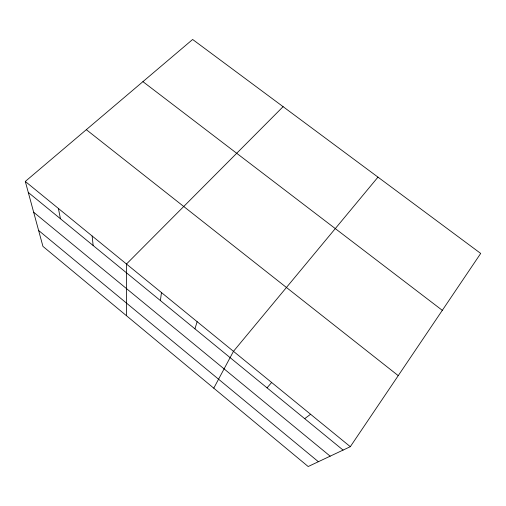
<?xml version="1.0" encoding="UTF-8"?>
<svg xmlns="http://www.w3.org/2000/svg" width="506" height="506" viewBox="0 0 506 506"><rect width="100%" height="100%" fill="white"/><g stroke="black" fill="none" stroke-linecap="round" stroke-linejoin="round"><path stroke-width="0.76" d="M126.405 315.662L126.481 264.024L283.101 106.665M160.389 300.558L161.477 292.582M194.93 328.83L197.131 321.677M213.772 388.172L233.468 351.335L377.976 177.138M350.31 446.684L480.7 253.43L192.641 39.474L25.3 181.445L42.94 246.39L308.179 466.526L350.31 446.684L25.3 181.445M267.041 387.849L271.64 382.485M304.694 418.664L310.583 414.262M142.926 81.649L442.307 310.336M86.324 129.669L398.241 375.642M28.285 192.444L343.081 450.087M33.662 212.235L330.171 456.165M38.614 230.47L318.388 461.719M58.411 208.472L60.435 218.756M92.136 235.992L93.155 245.536"/></g></svg>
